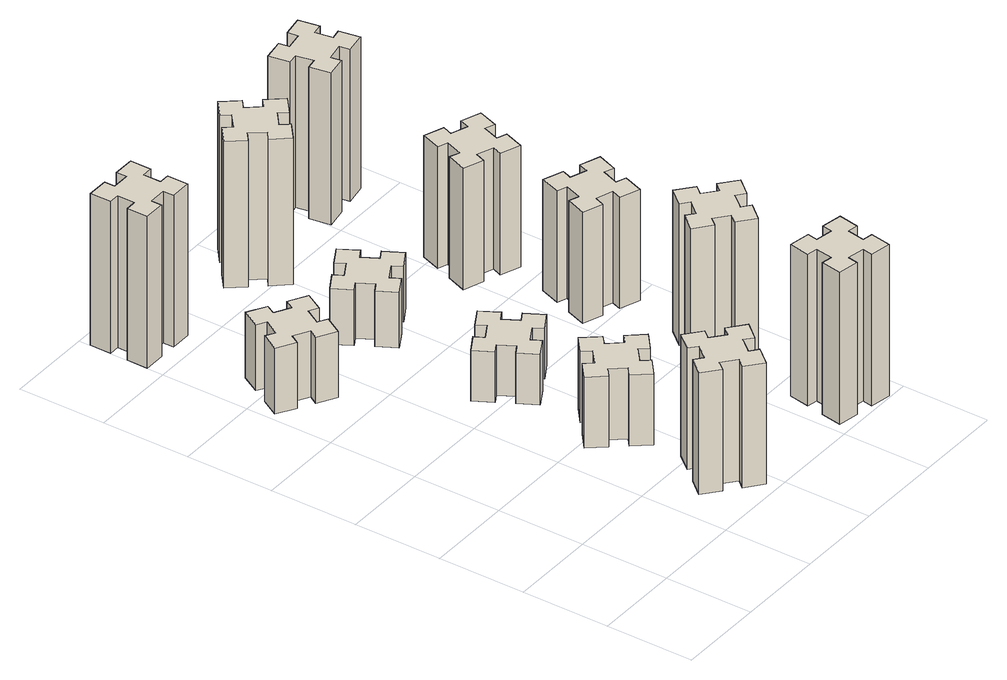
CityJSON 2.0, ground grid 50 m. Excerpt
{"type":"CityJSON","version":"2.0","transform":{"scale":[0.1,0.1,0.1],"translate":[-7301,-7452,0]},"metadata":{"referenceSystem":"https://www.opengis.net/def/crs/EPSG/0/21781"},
"CityObjects":{
"building1":{"type":"Building","attributes":{"class":"1000","function":"1000","usage":"1000","yearOfConstruction":2016,"roofType":"1000","measuredHeight":39,"storeysAboveGround":30,"storeysBelowGround":0},"geometry":[{"type":"Solid","lod":"1","boundaries":[[[[0,1,2,3,4,5,6,7,8,9,10,11,12,13,14,15,16,17,18,19]],[[17,16,20,21]],[[16,15,22,20]],[[15,14,23,22]],[[14,13,24,23]],[[13,12,25,24]],[[12,11,26,25]],[[11,10,27,26]],[[10,9,28,27]],[[9,8,29,28]],[[8,7,30,29]],[[7,6,31,30]],[[6,5,32,31]],[[5,4,33,32]],[[4,3,34,33]],[[3,2,35,34]],[[2,1,36,35]],[[1,0,37,36]],[[0,19,38,37]],[[19,18,39,38]],[[18,17,21,39]],[[24,25,26,27,28,29,30,31,32,33,34,35,36,37,38,39,21,20,22,23]]]]}]},
"building2":{"type":"Building","attributes":{"class":"1000","function":"1000","usage":"1000","yearOfConstruction":2016,"roofType":"1000","measuredHeight":72,"storeysAboveGround":30,"storeysBelowGround":0},"geometry":[{"type":"Solid","lod":"1","boundaries":[[[[40,41,42,43,44,45,46,47,48,49,50,51,52,53,54,55,56,57,58,59]],[[57,56,60,61]],[[56,55,62,60]],[[55,54,63,62]],[[54,53,64,63]],[[53,52,65,64]],[[52,51,66,65]],[[51,50,67,66]],[[50,49,68,67]],[[49,48,69,68]],[[48,47,70,69]],[[47,46,71,70]],[[46,45,72,71]],[[45,44,73,72]],[[44,43,74,73]],[[43,42,75,74]],[[42,41,76,75]],[[41,40,77,76]],[[40,59,78,77]],[[59,58,79,78]],[[58,57,61,79]],[[64,65,66,67,68,69,70,71,72,73,74,75,76,77,78,79,61,60,62,63]]]]}]},
"building3":{"type":"Building","attributes":{"class":"1000","function":"1000","usage":"1000","yearOfConstruction":2016,"roofType":"1000","measuredHeight":90,"storeysAboveGround":30,"storeysBelowGround":0},"geometry":[{"type":"Solid","lod":"1","boundaries":[[[[80,81,82,83,84,85,86,87,88,89,90,91,92,93,94,95,96,97,98,99]],[[97,96,100,101]],[[96,95,102,100]],[[95,94,103,102]],[[94,93,104,103]],[[93,92,105,104]],[[92,91,106,105]],[[91,90,107,106]],[[90,89,108,107]],[[89,88,109,108]],[[88,87,110,109]],[[87,86,111,110]],[[86,85,112,111]],[[85,84,113,112]],[[84,83,114,113]],[[83,82,115,114]],[[82,81,116,115]],[[81,80,117,116]],[[80,99,118,117]],[[99,98,119,118]],[[98,97,101,119]],[[104,105,106,107,108,109,110,111,112,113,114,115,116,117,118,119,101,100,102,103]]]]}]},
"building4":{"type":"Building","attributes":{"class":"1000","function":"1000","usage":"1000","yearOfConstruction":2016,"roofType":"1000","measuredHeight":42,"storeysAboveGround":30,"storeysBelowGround":0},"geometry":[{"type":"Solid","lod":"1","boundaries":[[[[120,121,122,123,124,125,126,127,128,129,130,131,132,133,134,135,136,137,138,139]],[[137,136,140,141]],[[136,135,142,140]],[[135,134,143,142]],[[134,133,144,143]],[[133,132,145,144]],[[132,131,146,145]],[[131,130,147,146]],[[130,129,148,147]],[[129,128,149,148]],[[128,127,150,149]],[[127,126,151,150]],[[126,125,152,151]],[[125,124,153,152]],[[124,123,154,153]],[[123,122,155,154]],[[122,121,156,155]],[[121,120,157,156]],[[120,139,158,157]],[[139,138,159,158]],[[138,137,141,159]],[[144,145,146,147,148,149,150,151,152,153,154,155,156,157,158,159,141,140,142,143]]]]}]},
"building5":{"type":"Building","attributes":{"class":"1000","function":"1000","usage":"1000","yearOfConstruction":2016,"roofType":"1000","measuredHeight":30,"storeysAboveGround":30,"storeysBelowGround":0},"geometry":[{"type":"Solid","lod":"1","boundaries":[[[[160,161,162,163,164,165,166,167,168,169,170,171,172,173,174,175,176,177,178,179]],[[177,176,180,181]],[[176,175,182,180]],[[175,174,183,182]],[[174,173,184,183]],[[173,172,185,184]],[[172,171,186,185]],[[171,170,187,186]],[[170,169,188,187]],[[169,168,189,188]],[[168,167,190,189]],[[167,166,191,190]],[[166,165,192,191]],[[165,164,193,192]],[[164,163,194,193]],[[163,162,195,194]],[[162,161,196,195]],[[161,160,197,196]],[[160,179,198,197]],[[179,178,199,198]],[[178,177,181,199]],[[184,185,186,187,188,189,190,191,192,193,194,195,196,197,198,199,181,180,182,183]]]]}]},
"building6":{"type":"Building","attributes":{"class":"1000","function":"1000","usage":"1000","yearOfConstruction":2016,"roofType":"1000","measuredHeight":33,"storeysAboveGround":30,"storeysBelowGround":0},"geometry":[{"type":"Solid","lod":"1","boundaries":[[[[200,201,202,203,204,205,206,207,208,209,210,211,212,213,214,215,216,217,218,219]],[[217,216,220,221]],[[216,215,222,220]],[[215,214,223,222]],[[214,213,224,223]],[[213,212,225,224]],[[212,211,226,225]],[[211,210,227,226]],[[210,209,228,227]],[[209,208,229,228]],[[208,207,230,229]],[[207,206,231,230]],[[206,205,232,231]],[[205,204,233,232]],[[204,203,234,233]],[[203,202,235,234]],[[202,201,236,235]],[[201,200,237,236]],[[200,219,238,237]],[[219,218,239,238]],[[218,217,221,239]],[[224,225,226,227,228,229,230,231,232,233,234,235,236,237,238,239,221,220,222,223]]]]}]},
"building7":{"type":"Building","attributes":{"class":"1000","function":"1000","usage":"1000","yearOfConstruction":2016,"roofType":"1000","measuredHeight":90,"storeysAboveGround":30,"storeysBelowGround":0},"geometry":[{"type":"Solid","lod":"1","boundaries":[[[[240,241,242,243,244,245,246,247,248,249,250,251,252,253,254,255,256,257,258,259]],[[257,256,260,261]],[[256,255,262,260]],[[255,254,263,262]],[[254,253,264,263]],[[253,252,265,264]],[[252,251,266,265]],[[251,250,267,266]],[[250,249,268,267]],[[249,248,269,268]],[[248,247,270,269]],[[247,246,271,270]],[[246,245,272,271]],[[245,244,273,272]],[[244,243,274,273]],[[243,242,275,274]],[[242,241,276,275]],[[241,240,277,276]],[[240,259,278,277]],[[259,258,279,278]],[[258,257,261,279]],[[264,265,266,267,268,269,270,271,272,273,274,275,276,277,278,279,261,260,262,263]]]]}]},
"building8":{"type":"Building","attributes":{"class":"1000","function":"1000","usage":"1000","yearOfConstruction":2016,"roofType":"1000","measuredHeight":87,"storeysAboveGround":30,"storeysBelowGround":0},"geometry":[{"type":"Solid","lod":"1","boundaries":[[[[280,281,282,283,284,285,286,287,288,289,290,291,292,293,294,295,296,297,298,299]],[[297,296,300,301]],[[296,295,302,300]],[[295,294,303,302]],[[294,293,304,303]],[[293,292,305,304]],[[292,291,306,305]],[[291,290,307,306]],[[290,289,308,307]],[[289,288,309,308]],[[288,287,310,309]],[[287,286,311,310]],[[286,285,312,311]],[[285,284,313,312]],[[284,283,314,313]],[[283,282,315,314]],[[282,281,316,315]],[[281,280,317,316]],[[280,299,318,317]],[[299,298,319,318]],[[298,297,301,319]],[[304,305,306,307,308,309,310,311,312,313,314,315,316,317,318,319,301,300,302,303]]]]}]},
"building9":{"type":"Building","attributes":{"class":"1000","function":"1000","usage":"1000","yearOfConstruction":2016,"roofType":"1000","measuredHeight":84,"storeysAboveGround":30,"storeysBelowGround":0},"geometry":[{"type":"Solid","lod":"1","boundaries":[[[[320,321,322,323,324,325,326,327,328,329,330,331,332,333,334,335,336,337,338,339]],[[337,336,340,341]],[[336,335,342,340]],[[335,334,343,342]],[[334,333,344,343]],[[333,332,345,344]],[[332,331,346,345]],[[331,330,347,346]],[[330,329,348,347]],[[329,328,349,348]],[[328,327,350,349]],[[327,326,351,350]],[[326,325,352,351]],[[325,324,353,352]],[[324,323,354,353]],[[323,322,355,354]],[[322,321,356,355]],[[321,320,357,356]],[[320,339,358,357]],[[339,338,359,358]],[[338,337,341,359]],[[344,345,346,347,348,349,350,351,352,353,354,355,356,357,358,359,341,340,342,343]]]]}]},
"building10":{"type":"Building","attributes":{"class":"1000","function":"1000","usage":"1000","yearOfConstruction":2016,"roofType":"1000","measuredHeight":66,"storeysAboveGround":30,"storeysBelowGround":0},"geometry":[{"type":"Solid","lod":"1","boundaries":[[[[360,361,362,363,364,365,366,367,368,369,370,371,372,373,374,375,376,377,378,379]],[[377,376,380,381]],[[376,375,382,380]],[[375,374,383,382]],[[374,373,384,383]],[[373,372,385,384]],[[372,371,386,385]],[[371,370,387,386]],[[370,369,388,387]],[[369,368,389,388]],[[368,367,390,389]],[[367,366,391,390]],[[366,365,392,391]],[[365,364,393,392]],[[364,363,394,393]],[[363,362,395,394]],[[362,361,396,395]],[[361,360,397,396]],[[360,379,398,397]],[[379,378,399,398]],[[378,377,381,399]],[[384,385,386,387,388,389,390,391,392,393,394,395,396,397,398,399,381,380,382,383]]]]}]},
"building11":{"type":"Building","attributes":{"class":"1000","function":"1000","usage":"1000","yearOfConstruction":2016,"roofType":"1000","measuredHeight":72,"storeysAboveGround":30,"storeysBelowGround":0},"geometry":[{"type":"Solid","lod":"1","boundaries":[[[[400,401,402,403,404,405,406,407,408,409,410,411,412,413,414,415,416,417,418,419]],[[417,416,420,421]],[[416,415,422,420]],[[415,414,423,422]],[[414,413,424,423]],[[413,412,425,424]],[[412,411,426,425]],[[411,410,427,426]],[[410,409,428,427]],[[409,408,429,428]],[[408,407,430,429]],[[407,406,431,430]],[[406,405,432,431]],[[405,404,433,432]],[[404,403,434,433]],[[403,402,435,434]],[[402,401,436,435]],[[401,400,437,436]],[[400,419,438,437]],[[419,418,439,438]],[[418,417,421,439]],[[424,425,426,427,428,429,430,431,432,433,434,435,436,437,438,439,421,420,422,423]]]]}]},
"building12":{"type":"Building","attributes":{"class":"1000","function":"1000","usage":"1000","yearOfConstruction":2016,"roofType":"1000","measuredHeight":90,"storeysAboveGround":30,"storeysBelowGround":0},"geometry":[{"type":"Solid","lod":"1","boundaries":[[[[440,441,442,443,444,445,446,447,448,449,450,451,452,453,454,455,456,457,458,459]],[[457,456,460,461]],[[456,455,462,460]],[[455,454,463,462]],[[454,453,464,463]],[[453,452,465,464]],[[452,451,466,465]],[[451,450,467,466]],[[450,449,468,467]],[[449,448,469,468]],[[448,447,470,469]],[[447,446,471,470]],[[446,445,472,471]],[[445,444,473,472]],[[444,443,474,473]],[[443,442,475,474]],[[442,441,476,475]],[[441,440,477,476]],[[440,459,478,477]],[[459,458,479,478]],[[458,457,461,479]],[[464,465,466,467,468,469,470,471,472,473,474,475,476,477,478,479,461,460,462,463]]]]}]}
},
"vertices":[
[346,2327,0],[396,2414,0],[448,2384,0],[508,2488,0],[404,2548,0],[374,2496,0],[287,2546,0],[317,2598,0],[213,2658,0],[153,2554,0],[205,2524,0],[155,2437,0],[103,2467,0],[43,2363,0],[147,2303,0],[177,2355,0],[264,2305,0],[234,2253,0],[338,2193,0],[398,2297,0],[264,2305,390],[234,2253,390],[177,2355,390],[147,2303,390],[43,2363,390],[103,2467,390],[155,2437,390],[205,2524,390],[153,2554,390],[213,2658,390],[317,2598,390],[287,2546,390],[374,2496,390],[404,2548,390],[508,2488,390],[448,2384,390],[396,2414,390],[346,2327,390],[398,2297,390],[338,2193,390],
[806,253,0],[883,189,0],[844,143,0],[936,66,0],[1013,158,0],[967,196,0],[1032,273,0],[1078,234,0],[1155,326,0],[1063,403,0],[1024,357,0],[948,422,0],[986,468,0],[894,545,0],[817,453,0],[863,414,0],[799,338,0],[753,376,0],[676,284,0],[768,207,0],[799,338,720],[753,376,720],[863,414,720],[817,453,720],[894,545,720],[986,468,720],[948,422,720],[1024,357,720],[1063,403,720],[1155,326,720],[1078,234,720],[1032,273,720],[967,196,720],[1013,158,720],[936,66,720],[844,143,720],[883,189,720],[806,253,720],[768,207,720],[676,284,720],
[285,3215,0],[285,3315,0],[345,3315,0],[345,3435,0],[225,3435,0],[225,3375,0],[125,3375,0],[125,3435,0],[5,3435,0],[5,3315,0],[65,3315,0],[65,3215,0],[5,3215,0],[5,3095,0],[125,3095,0],[125,3155,0],[225,3155,0],[225,3095,0],[345,3095,0],[345,3215,0],[225,3155,900],[225,3095,900],[125,3155,900],[125,3095,900],[5,3095,900],[5,3215,900],[65,3215,900],[65,3315,900],[5,3315,900],[5,3435,900],[125,3435,900],[125,3375,900],[225,3375,900],[225,3435,900],[345,3435,900],[345,3315,900],[285,3315,900],[285,3215,900],[345,3215,900],[345,3095,900],
[883,1062,0],[806,997,0],[768,1043,0],[676,966,0],[753,874,0],[799,913,0],[863,836,0],[817,798,0],[894,706,0],[986,783,0],[948,829,0],[1024,893,0],[1063,847,0],[1155,924,0],[1078,1016,0],[1032,978,0],[967,1054,0],[1013,1093,0],[936,1185,0],[844,1108,0],[967,1054,420],[1013,1093,420],[1032,978,420],[1078,1016,420],[1155,924,420],[1063,847,420],[1024,893,420],[948,829,420],[986,783,420],[894,706,420],[817,798,420],[863,836,420],[799,913,420],[753,874,420],[676,966,420],[768,1043,420],[806,997,420],[883,1062,420],[844,1108,420],[936,1185,420],
[795,1574,0],[845,1487,0],[793,1457,0],[853,1353,0],[957,1413,0],[927,1465,0],[1014,1515,0],[1044,1463,0],[1148,1523,0],[1088,1627,0],[1036,1597,0],[986,1684,0],[1038,1714,0],[978,1818,0],[874,1758,0],[904,1706,0],[817,1656,0],[787,1708,0],[683,1648,0],[743,1544,0],[817,1656,300],[787,1708,300],[904,1706,300],[874,1758,300],[978,1818,300],[1038,1714,300],[986,1684,300],[1036,1597,300],[1088,1627,300],[1148,1523,300],[1044,1463,300],[1014,1515,300],[927,1465,300],[957,1413,300],[853,1353,300],[793,1457,300],[845,1487,300],[795,1574,300],[743,1544,300],[683,1648,300],
[795,2414,0],[845,2327,0],[793,2297,0],[853,2193,0],[957,2253,0],[927,2305,0],[1014,2355,0],[1044,2303,0],[1148,2363,0],[1088,2467,0],[1036,2437,0],[986,2524,0],[1038,2554,0],[978,2658,0],[874,2598,0],[904,2546,0],[817,2496,0],[787,2548,0],[683,2488,0],[743,2384,0],[817,2496,330],[787,2548,330],[904,2546,330],[874,2598,330],[978,2658,330],[1038,2554,330],[986,2524,330],[1036,2437,330],[1088,2467,330],[1148,2363,330],[1044,2303,330],[1014,2355,330],[927,2305,330],[957,2253,330],[853,2193,330],[793,2297,330],[845,2327,330],[795,2414,330],[743,2384,330],[683,2488,330],
[1824,305,0],[1725,322,0],[1736,381,0],[1617,402,0],[1597,284,0],[1656,274,0],[1638,175,0],[1579,186,0],[1558,67,0],[1677,47,0],[1687,106,0],[1785,88,0],[1775,29,0],[1893,8,0],[1914,127,0],[1855,137,0],[1872,235,0],[1931,225,0],[1952,343,0],[1834,364,0],[1872,235,900],[1931,225,900],[1855,137,900],[1914,127,900],[1893,8,900],[1775,29,900],[1785,88,900],[1687,106,900],[1677,47,900],[1558,67,900],[1579,186,900],[1638,175,900],[1656,274,900],[1597,284,900],[1617,402,900],[1736,381,900],[1725,322,900],[1824,305,900],[1834,364,900],[1952,343,900],
[1132,3198,0],[1067,3274,0],[1113,3313,0],[1036,3405,0],[944,3328,0],[983,3282,0],[906,3217,0],[868,3263,0],[776,3186,0],[853,3094,0],[899,3133,0],[963,3056,0],[917,3018,0],[994,2926,0],[1086,3003,0],[1048,3049,0],[1124,3113,0],[1163,3067,0],[1255,3144,0],[1178,3236,0],[1124,3113,870],[1163,3067,870],[1048,3049,870],[1086,3003,870],[994,2926,870],[917,3018,870],[963,3056,870],[899,3133,870],[853,3094,870],[776,3186,870],[868,3263,870],[906,3217,870],[983,3282,870],[944,3328,870],[1036,3405,870],[1113,3313,870],[1067,3274,870],[1132,3198,870],[1178,3236,870],[1255,3144,870],
[1807,836,0],[1872,913,0],[1918,874,0],[1995,966,0],[1903,1043,0],[1864,997,0],[1788,1062,0],[1826,1108,0],[1734,1185,0],[1657,1093,0],[1703,1054,0],[1639,978,0],[1593,1016,0],[1516,924,0],[1608,847,0],[1646,893,0],[1723,829,0],[1684,783,0],[1776,706,0],[1853,798,0],[1723,829,840],[1684,783,840],[1646,893,840],[1608,847,840],[1516,924,840],[1593,1016,840],[1639,978,840],[1703,1054,840],[1657,1093,840],[1734,1185,840],[1826,1108,840],[1788,1062,840],[1864,997,840],[1903,1043,840],[1995,966,840],[1918,874,840],[1872,913,840],[1807,836,840],[1853,798,840],[1776,706,840],
[1840,1772,0],[1746,1806,0],[1767,1862,0],[1654,1903,0],[1613,1790,0],[1669,1770,0],[1635,1676,0],[1579,1697,0],[1537,1584,0],[1650,1543,0],[1671,1599,0],[1765,1565,0],[1744,1509,0],[1857,1467,0],[1898,1580,0],[1842,1601,0],[1876,1695,0],[1932,1674,0],[1973,1787,0],[1860,1828,0],[1876,1695,660],[1932,1674,660],[1842,1601,660],[1898,1580,660],[1857,1467,660],[1744,1509,660],[1765,1565,660],[1671,1599,660],[1650,1543,660],[1537,1584,660],[1579,1697,660],[1635,1676,660],[1669,1770,660],[1613,1790,660],[1654,1903,660],[1767,1862,660],[1746,1806,660],[1840,1772,660],[1860,1828,660],[1973,1787,660],
[1740,2412,0],[1646,2446,0],[1667,2502,0],[1554,2543,0],[1513,2430,0],[1569,2410,0],[1535,2316,0],[1479,2337,0],[1437,2224,0],[1550,2183,0],[1571,2239,0],[1665,2205,0],[1644,2149,0],[1757,2107,0],[1798,2220,0],[1742,2241,0],[1776,2335,0],[1832,2314,0],[1873,2427,0],[1760,2468,0],[1776,2335,720],[1832,2314,720],[1742,2241,720],[1798,2220,720],[1757,2107,720],[1644,2149,720],[1665,2205,720],[1571,2239,720],[1550,2183,720],[1437,2224,720],[1479,2337,720],[1535,2316,720],[1569,2410,720],[1513,2430,720],[1554,2543,720],[1667,2502,720],[1646,2446,720],[1740,2412,720],[1760,2468,720],[1873,2427,720],
[1538,3295,0],[1556,3197,0],[1497,3187,0],[1517,3068,0],[1636,3089,0],[1625,3148,0],[1724,3166,0],[1734,3107,0],[1852,3127,0],[1831,3246,0],[1772,3235,0],[1755,3334,0],[1814,3344,0],[1793,3462,0],[1675,3441,0],[1685,3382,0],[1587,3365,0],[1577,3424,0],[1458,3403,0],[1479,3285,0],[1587,3365,900],[1577,3424,900],[1685,3382,900],[1675,3441,900],[1793,3462,900],[1814,3344,900],[1755,3334,900],[1772,3235,900],[1831,3246,900],[1852,3127,900],[1734,3107,900],[1724,3166,900],[1625,3148,900],[1636,3089,900],[1517,3068,900],[1497,3187,900],[1556,3197,900],[1538,3295,900],[1479,3285,900],[1458,3403,900]
]}
